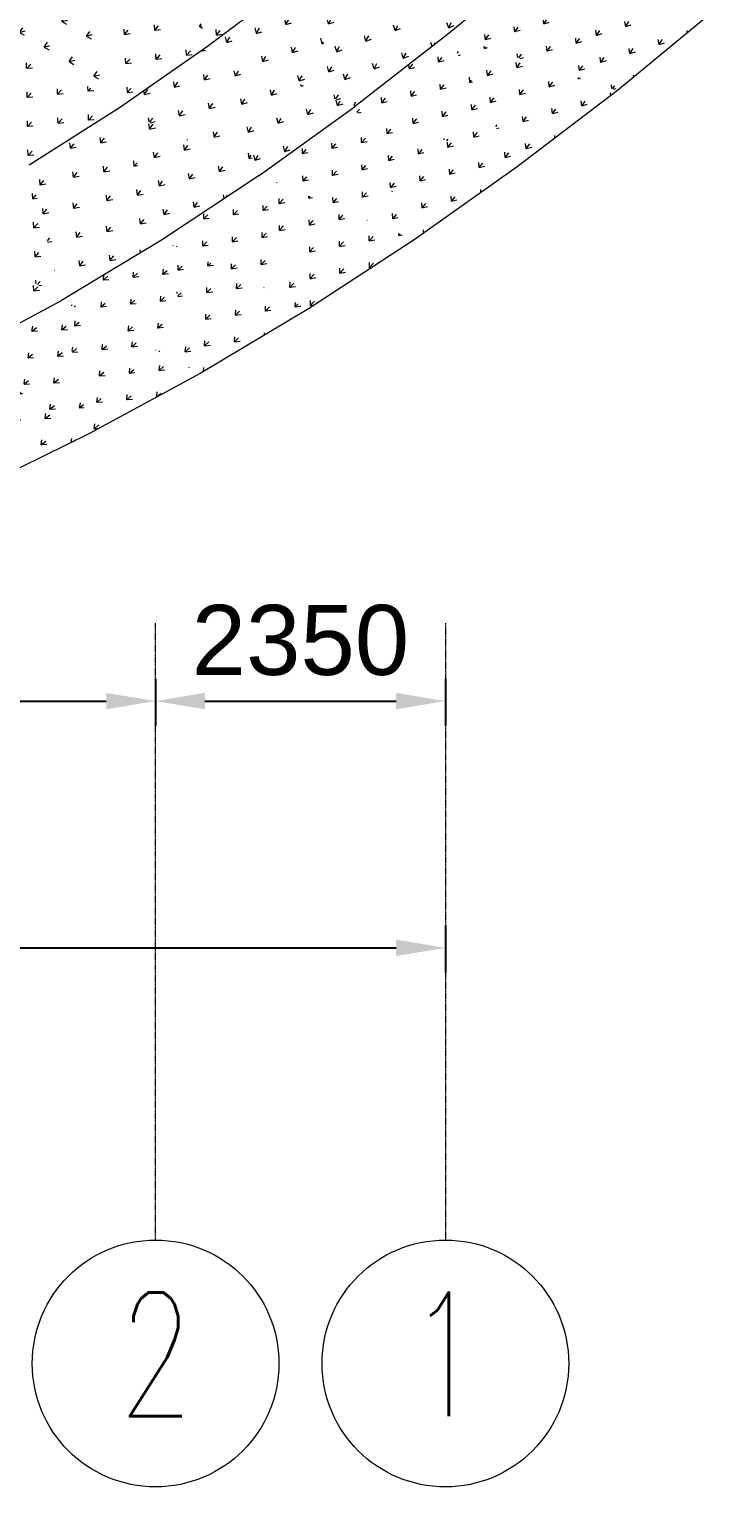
# Model space of a CAD drawing. Header units: millimetres. Extents: x 12827 to 178996, y -27589 to 73652.
# Drawn here: x 84964 to 90525, y -27589 to -15775 of the extents above; entities that cross this region are included whole.
import ezdxf

# ---------------------------------------------------------------- set-up
doc = ezdxf.new("R2010")
doc.units = ezdxf.units.MM
doc.linetypes.add('Grid Line__1_200_', pattern=[10.5, 6, -1.5, 1.5, -1.5])
for name, color, linetype, lineweight in [('A-ANNO-DIMS', 211, 'Continuous', 5), ('A-ANNO-NOTE', 131, 'Continuous', 25), ('A-FLOR', 192, 'Continuous', 9), ('A-FLOR-PATT', 8, 'Continuous', 9), ('S-GRID', 1, 'Continuous', 5), ('S-GRID-IDEN', 1, 'Continuous', 25)]:
    doc.layers.add(name, color=color, linetype=linetype, lineweight=lineweight)
doc.styles.add('RomanS', font='romans__.ttf', dxfattribs={"width": 0.7, "height": 1003.164557})
doc.styles.add('Swis721 BT_3', font='swiss.ttf', dxfattribs={"height": 567.642527})
doc.dimstyles.new('DLN_3mm', dxfattribs={"dimscale": 304.8, "dimtxt": 600, "dimasz": 1.312336, "dimexe": 0.656168, "dimexo": 0.0625, "dimgap": 0.656168, "dimtad": 1, "dimdec": 0, "dimzin": 0, "dimdsep": 46, "dimtxsty": 'Swis721 BT_3', "dimsah": 1, "dimcen": 0.09, "dimadec": 0, "dimazin": 0, "dimtfac": 1, "dimtdec": 4, "dimtix": 1, "dimtmove": 0, "dimatfit": 3, "dimfxl": 0.656168, "dimfxlon": 1, "dimtvp": 1, "dimtolj": 1, "dimtzin": 0, "dimarcsym": 2})

# ---------------------------------------------------------------- blocks, each defined once
blk = doc.blocks.new('Grid - Bubble - 10mm-1724413-Copy of 1_F')
at = {"layer": 'A-ANNO-NOTE', "lineweight": 5}
blk.add_circle((0, 0), 5, dxfattribs=at)
blk = doc.blocks.new('DIMBLOCK15-Copy of 1_F')
at = {"layer": 'A-ANNO-DIMS', "color": 0, "lineweight": -2, "transparency": 16777216}
for p, q in [((40689, -23040), (40689, -23421)), ((88339, -23040), (88339, -23421)), ((41089, -23221), (87939, -23221))]:
    blk.add_line(p, q, dxfattribs=at)
at = {"layer": 'A-ANNO-DIMS', "color": 0, "transparency": 16777216}
for points in [[(41089, -23154), (41089, -23287), (40689, -23221)], [(87939, -23154), (87939, -23287), (88339, -23221)]]:
    blk.add_solid(points, dxfattribs=at)
at = {"layer": 'Defpoints', "color": 0, "transparency": 16777216}
for p in [(40689, -23021), (88339, -23021), (88339, -23221)]:
    blk.add_point(p, dxfattribs=at)
at = {"layer": 'A-ANNO-DIMS', "color": 0, "transparency": 16777216, "insert": (64514, -22729), "char_height": 567.6, "width": 2628.57, "attachment_point": 5, "style": 'Swis721 BT_3'}
blk.add_mtext('\\A1;47650', dxfattribs=at)
blk = doc.blocks.new('DIMBLOCK17-Copy of 1_F')
at = {"layer": 'A-ANNO-DIMS', "color": 0, "lineweight": -2, "transparency": 16777216}
for p, q in [((75939, -21040), (75939, -21421)), ((85989, -21040), (85989, -21421)), ((76339, -21221), (85589, -21221))]:
    blk.add_line(p, q, dxfattribs=at)
at = {"layer": 'A-ANNO-DIMS', "color": 0, "transparency": 16777216}
for points in [[(76339, -21154), (76339, -21287), (75939, -21221)], [(85589, -21154), (85589, -21287), (85989, -21221)]]:
    blk.add_solid(points, dxfattribs=at)
at = {"layer": 'Defpoints', "color": 0, "transparency": 16777216}
for p in [(75939, -21021), (85989, -21021), (85989, -21221)]:
    blk.add_point(p, dxfattribs=at)
at = {"layer": 'A-ANNO-DIMS', "color": 0, "transparency": 16777216, "insert": (80964, -20729), "char_height": 567.6, "width": 2628.57, "attachment_point": 5, "style": 'Swis721 BT_3'}
blk.add_mtext('\\A1;10050', dxfattribs=at)
blk = doc.blocks.new('DIMBLOCK18-Copy of 1_F')
at = {"layer": 'A-ANNO-DIMS', "color": 0, "lineweight": -2, "transparency": 16777216}
for p, q in [((85989, -21040), (85989, -21421)), ((88339, -21040), (88339, -21421)), ((86389, -21221), (87939, -21221))]:
    blk.add_line(p, q, dxfattribs=at)
at = {"layer": 'A-ANNO-DIMS', "color": 0, "transparency": 16777216}
for points in [[(86389, -21154), (86389, -21287), (85989, -21221)], [(87939, -21154), (87939, -21287), (88339, -21221)]]:
    blk.add_solid(points, dxfattribs=at)
at = {"layer": 'Defpoints', "color": 0, "transparency": 16777216}
for p in [(85989, -21021), (88339, -21021), (88339, -21221)]:
    blk.add_point(p, dxfattribs=at)
at = {"layer": 'A-ANNO-DIMS', "color": 0, "transparency": 16777216, "insert": (87164, -20729), "char_height": 567.6, "width": 2102.86, "attachment_point": 5, "style": 'Swis721 BT_3'}
blk.add_mtext('\\A1;2350', dxfattribs=at)

msp = doc.modelspace()

# ---------------------------------------------------------------- hatches: boundary and pattern name
at = {"layer": 'A-FLOR-PATT'}
h = msp.add_hatch(dxfattribs=at)
h.set_pattern_fill('FP_477', color=256, style=0, pattern_type=2)
h.set_pattern_definition([(16.571, (-8080.57, -1780.02), (133.69152, 212.20683), [46.989, -307.425]), (331.656, (-8080.57, -1780.02), (133.6894, 212.20803), [43.887, -190.178]), (57.789, (-8080.57, -1780.02), (-206.00277, 111.1269), [47.027, -203.782])])
h.paths.add_polyline_path([(86411.38552, -15912.51355), (86093.15829, -14791.83491), (85431.36504, -15299.9258), (86093.15829, -15713.59719)], flags=0)
h = msp.add_hatch(dxfattribs=at)
h.set_pattern_fill('FP_479', color=256, style=0, pattern_type=2)
h.set_pattern_definition([(50.787, (-20319.66, -46245.06), (-19.3144, 235.9427), [47.342, -309.734]), (9.434, (-20319.66, -46245.06), (-19.314, 235.94333), [46.579, -201.841]), (94.68, (-20319.66, -46245.06), (-245.05965, -40.72033), [44.387, -192.345])])
h.paths.add_polyline_path([(86411.38552, -15912.51355), (87109.41754, -15386.07916), (86093.15829, -14791.83491), (86277.29142, -15440.28371)], flags=0)
h = msp.add_hatch(dxfattribs=at)
h.set_pattern_fill('FP_313', color=256, style=0, pattern_type=2)
h.set_pattern_definition([(61.386, (-19356.9, -59152.61), (-66.7127, 225.14044), [46.948, -307.158]), (19.938, (-19356.9, -59152.61), (-66.7112, 225.1407), [47.131, -204.233]), (106.505, (-19356.9, -59152.61), (-236.29786, -85.7159), [44.028, -190.788])])
h.paths.add_polyline_path([(88357.77805, -15818.34584), (87791.87257, -14834.7542), (87109.41754, -15386.07916), (87265.95707, -15440.28371)], flags=0)
h = msp.add_hatch(dxfattribs=at)
h.set_pattern_fill('FP_315', color=256, style=0, pattern_type=2)
h.set_pattern_definition([(64.28, (-17898.46, -62998.62), (-78.99812, 220.41565), [46.812, -306.265]), (22.813, (-17898.46, -62998.62), (-78.9972, 220.4158), [47.237, -204.694]), (109.718, (-17898.46, -62998.62), (-232.2239, -97.6808), [43.902, -190.242])])
h.paths.add_polyline_path([(88357.77805, -15818.34584), (89096.47764, -15209.11896), (87791.87257, -14834.7542), (88140.26153, -15440.28371)], flags=0)
h = msp.add_hatch(dxfattribs=at)
h.set_pattern_fill('FP_141', color=256, style=0, pattern_type=2)
h.set_pattern_definition([(53.603, (-5101.09, -57595.91), (-26.19038, 221.10357), [47.035, -307.723]), (15.232, (-5101.09, -57595.9), (-26.1914, 221.1042), [45.996, -199.317]), (96.755, (-5101.09, -57595.9), (-236.6955, -64.44747), [41.747, -180.903])])
h.paths.add_polyline_path([(89734.92876, -16270.92478), (89096.47764, -15209.11896), (88357.77805, -15818.34584), (89096.47764, -16061.10786)], flags=0)
h = msp.add_hatch(dxfattribs=at)
h.set_pattern_fill('FP_140', color=256, style=0, pattern_type=2)
h.set_pattern_definition([(55.403, (-4440.07, -60333.44), (-34.90567, 218.5324), [46.873, -306.667]), (17.099, (-4440.07, -60333.44), (-34.9056, 218.53247), [46.227, -200.317]), (99.075, (-4440.07, -60333.44), (-235.64613, -72.4892), [41.494, -179.808])])
h.paths.add_polyline_path([(89734.92876, -16270.92478), (90524.55317, -15622.06353), (89096.47764, -15209.11896), (89462.79847, -15818.34584)], flags=0)
h = msp.add_hatch(dxfattribs=at)
h.set_pattern_fill('FP_476', color=256, style=0, pattern_type=2)
h.set_pattern_definition([(14.425, (-6665.9, 270.82), (141.8769, 206.5406), [46.994, -307.454]), (329.582, (-6665.9, 270.82), (141.87704, 206.5403), [43.789, -189.753]), (55.514, (-6665.9, 270.82), (-201.39604, 118.2441), [46.983, -203.593])])
h.paths.add_polyline_path([(85696.61772, -16409.84361), (85431.36504, -15299.9258), (84750.37899, -15774.60917), (85431.36504, -16231.77266)], flags=0)
h = msp.add_hatch(dxfattribs=at)
h.set_pattern_fill('FP_487', color=256, style=0, pattern_type=2)
h.set_pattern_definition([(48.927, (-20642.9, -44018.42), (-11.6274, 235.6251), [47.315, -309.559]), (7.732, (-20642.9, -44018.42), (-11.6286, 235.62474), [46.567, -201.792]), (92.825, (-20642.9, -44018.42), (-246.10136, -33.41185), [44.233, -191.678])])
h.paths.add_polyline_path([(85696.61772, -16409.84361), (86411.38552, -15912.51355), (85431.36504, -15299.9258), (85577.76376, -15912.51355)], flags=0)
h = msp.add_hatch(dxfattribs=at)
h.set_pattern_fill('FP_312', color=256, style=0, pattern_type=2)
h.set_pattern_definition([(58.202, (-20764.06, -55194.96), (-53.4174, 228.67336), [47.006, -307.533]), (16.826, (-20764.06, -55194.96), (-53.41424, 228.67433), [47.058, -203.92]), (103.148, (-20764.06, -55194.96), (-240.23365, -72.6518), [44.031, -190.799])])
h.paths.add_polyline_path([(87602.70775, -16403.24382), (87109.41754, -15386.07916), (86411.38552, -15912.51355), (87109.41754, -16200.04738)], flags=0)
h = msp.add_hatch(dxfattribs=at)
h.set_pattern_fill('FP_311', color=256, style=0, pattern_type=2)
h.set_pattern_definition([(61.221, (-19423.49, -59252.17), (-66.43663, 224.4581), [46.872, -306.661]), (19.845, (-19423.49, -59252.17), (-66.4338, 224.4589), [47.171, -204.408]), (106.488, (-19423.49, -59252.17), (-236.63887, -85.4076), [43.891, -190.193])])
h.paths.add_polyline_path([(87602.70775, -16403.24382), (88357.77805, -15818.34584), (87109.41754, -15386.07916), (87135.7049, -15440.28371)], flags=0)
h = msp.add_hatch(dxfattribs=at)
h.set_pattern_fill('FP_467', color=256, style=0, pattern_type=2)
h.set_pattern_definition([(46.956, (-21074.7, -41655), (-3.6754, 235.06937), [47.281, -309.332]), (5.905, (-21074.7, -41655), (-3.67726, 235.069), [46.575, -201.827]), (90.896, (-21074.7, -41655), (-247.0846, -25.5549), [44.081, -191.017])])
h.paths.add_polyline_path([(84963.95531, -16873.85561), (85696.61772, -16409.84361), (84750.37899, -15774.60917), (84873.80084, -16409.84361)], flags=0)
h = msp.add_hatch(dxfattribs=at)
h.set_pattern_fill('FP_142', color=256, style=0, pattern_type=2)
h.set_pattern_definition([(51.175, (-5571.53, -55119.98), (-15.73267, 221.28656), [47.06, -307.887]), (13.053, (-5571.53, -55119.98), (-15.73256, 221.28646), [45.859, -198.724]), (94.067, (-5571.53, -55119.98), (-238.2641, -55.2415), [41.596, -180.249])])
h.paths.add_polyline_path([(88921.46635, -16891.68256), (88357.77805, -15818.34584), (87602.70775, -16403.24382), (88481.33626, -16728.6682)], flags=0)
h = msp.add_hatch(dxfattribs=at)
h.set_pattern_fill('FP_139', color=256, style=0, pattern_type=2)
h.set_pattern_definition([(53.05, (-5265.13, -58026.97), (-25.29085, 218.71677), [46.862, -306.596]), (15.01, (-5265.13, -58026.97), (-25.29076, 218.71647), [46.155, -200.005]), (96.596, (-5265.13, -58026.97), (-237.7606, -63.75303), [41.283, -178.891])])
h.paths.add_polyline_path([(88921.46635, -16891.68256), (89734.92876, -16270.92478), (88357.77805, -15818.34584), (88664.95113, -16403.24382)], flags=0)
h = msp.add_hatch(dxfattribs=at)
h.set_pattern_fill('FP_308', color=256, style=0, pattern_type=2)
h.set_pattern_definition([(54.871, (-22070.36, -51012.07), (-39.39715, 231.535), [47.056, -307.865]), (13.555, (-22070.36, -51012.07), (-39.3942, 231.53516), [46.989, -203.618]), (99.656, (-22070.36, -51012.07), (-243.6266, -58.7362), [44.037, -190.826])])
h.paths.add_polyline_path([(86830.00031, -16959.84031), (86411.38552, -15912.51355), (85696.61772, -16409.84361), (86753.54331, -16922.73802)], flags=0)
h = msp.add_hatch(dxfattribs=at)
h.set_pattern_fill('FP_310', color=256, style=0, pattern_type=2)
h.set_pattern_definition([(58.019, (-20867.36, -55285.12), (-53.13199, 227.93716), [46.928, -307.024]), (16.724, (-20867.36, -55285.12), (-53.13094, 227.93723), [47.105, -204.12]), (103.121, (-20867.36, -55285.12), (-240.5984, -72.2922), [43.884, -190.164])])
h.paths.add_polyline_path([(86830.00031, -16959.84031), (87602.70775, -16403.24382), (86411.38552, -15912.51355)], flags=0)
h = msp.add_hatch(dxfattribs=at)
h.set_pattern_fill('FP_309', color=256, style=0, pattern_type=2)
h.set_pattern_definition([(51.395, (-23247.13, -46596.44), (-24.70701, 233.62741), [47.101, -308.154]), (10.124, (-23247.13, -46596.44), (-24.7064, 233.6268), [46.925, -203.34]), (96.037, (-23247.13, -46596.44), (-246.3676, -43.9926), [44.049, -190.881])])
h.paths.add_polyline_path([(86038.38932, -17484.16276), (85696.61772, -16409.84361), (84963.95531, -16873.85561), (85739.45619, -17314.36078)], flags=0)
h = msp.add_hatch(dxfattribs=at)
h.set_pattern_fill('FP_320', color=256, style=0, pattern_type=2)
h.set_pattern_definition([(54.675, (-22206.84, -51084.81), (-39.118, 230.76105), [46.979, -307.358]), (13.446, (-22206.84, -51084.8), (-39.1169, 230.7615), [47.04, -203.838]), (99.621, (-22206.84, -51084.8), (-244.00114, -58.33645), [43.885, -190.168])])
h.paths.add_polyline_path([(86038.38932, -17484.16276), (86830.00031, -16959.84031), (85696.61772, -16409.84361)], flags=0)
h = msp.add_hatch(dxfattribs=at)
h.set_pattern_fill('FP_136', color=256, style=0, pattern_type=2)
h.set_pattern_definition([(48.529, (-5877.39, -52558.96), (-4.36971, 220.75776), [47.079, -308.016]), (10.713, (-5877.4, -52558.96), (-4.3718, 220.758), [45.708, -198.068]), (91.134, (-5877.4, -52558.96), (-239.52813, -45.3133), [41.4, -179.401])])
h.paths.add_polyline_path([(88085.44167, -17482.23144), (87602.70775, -16403.24382), (86830.00031, -16959.84031), (87602.70775, -17281.36509)], flags=0)
h = msp.add_hatch(dxfattribs=at)
h.set_pattern_fill('FP_138', color=256, style=0, pattern_type=2)
h.set_pattern_definition([(50.498, (-5811.8, -55608.66), (-14.71351, 218.37587), [46.859, -306.573]), (12.781, (-5811.8, -55608.66), (-14.7167, 218.37503), [46.053, -199.564]), (93.855, (-5811.8, -55608.66), (-239.5329, -54.33514), [41.038, -177.832])])
h.paths.add_polyline_path([(88085.44167, -17482.23144), (88921.46635, -16891.68256), (87602.70775, -16403.24382), (87851.72637, -16959.84031)], flags=0)
h = msp.add_hatch(dxfattribs=at)
h.set_pattern_fill('FP_302', color=256, style=0, pattern_type=2)
h.set_pattern_definition([(47.781, (-24287.26, -41925.28), (-9.4255, 234.90264), [47.141, -308.417]), (6.528, (-24287.26, -41925.28), (-9.42687, 234.9023), [46.869, -203.1]), (92.298, (-24287.26, -41925.28), (-248.34825, -28.41785), [44.08, -191.012])])
h.paths.add_polyline_path([(85227.346, -17973.46133), (84963.95531, -16873.85561), (84212.35948, -17300.63985), (85116.97619, -17900.29861)], flags=0)
h = msp.add_hatch(dxfattribs=at)
h.set_pattern_fill('FP_298', color=256, style=0, pattern_type=2)
h.set_pattern_definition([(51.204, (-23411.1, -46633.12), (-24.45928, 232.88967), [47.031, -307.697]), (10.017, (-23411.1, -46633.12), (-24.4578, 232.88993), [46.975, -203.558]), (95.995, (-23411.1, -46633.12), (-246.71506, -43.57665), [43.907, -190.263])])
h.paths.add_polyline_path([(85227.346, -17973.46133), (86038.38932, -17484.16276), (84963.95531, -16873.85561), (85116.97619, -17512.68849)], flags=0)
h = msp.add_hatch(dxfattribs=at)
h.set_pattern_fill('FP_137', color=256, style=0, pattern_type=2)
h.set_pattern_definition([(45.694, (-6147.11, -49885.01), (7.6566, 219.48943), [47.094, -308.113]), (8.213, (-6147.11, -49885.01), (7.65564, 219.48976), [45.552, -197.392]), (88.002, (-6147.11, -49885.01), (-240.4521, -34.70283), [41.179, -178.444])])
h.paths.add_polyline_path([(87228.13047, -18040.46598), (86830.00031, -16959.84031), (86038.38932, -17484.16276), (86830.00031, -17854.30692)], flags=0)
h = msp.add_hatch(dxfattribs=at)
h.set_pattern_fill('FP_150', color=256, style=0, pattern_type=2)
h.set_pattern_definition([(47.767, (-6195.3, -53052.37), (-3.31636, 217.4963), [46.866, -306.616]), (10.402, (-6195.3, -53052.37), (-3.3122, 217.4965), [45.925, -199.009]), (90.873, (-6195.3, -53052.37), (-240.90814, -44.22564), [40.785, -176.736])])
h.paths.add_polyline_path([(87228.13047, -18040.46598), (88085.44167, -17482.23144), (86830.00031, -16959.84031), (87023.17412, -17484.16276)], flags=0)
h = msp.add_hatch(dxfattribs=at)
h.set_pattern_fill('FP_295', color=256, style=0, pattern_type=2)
h.set_pattern_definition([(47.566, (-24469.14, -41943.23), (-9.1722, 234.0921), [47.068, -307.939]), (6.406, (-24469.14, -41943.23), (-9.17363, 234.0921), [46.926, -203.346]), (92.244, (-24469.14, -41943.23), (-248.7104, -27.9227), [43.926, -190.346])])
h.paths.add_polyline_path([(84393.79017, -18420.91427), (85227.346, -17973.46133), (84212.35948, -17300.63985)], flags=0)
h = msp.add_hatch(dxfattribs=at)
h.set_pattern_fill('FP_133', color=256, style=0, pattern_type=2)
h.set_pattern_definition([(42.735, (-6433.92, -47074.33), (20.0197, 217.54595), [47.108, -308.205]), (5.588, (-6433.92, -47074.33), (20.0167, 217.54593), [45.395, -196.714]), (84.742, (-6433.92, -47074.33), (-240.95903, -23.57154), [40.962, -177.503])])
h.paths.add_polyline_path([(86350.80847, -18564.28074), (86038.38932, -17484.16276), (85227.346, -17973.46133), (86252.21715, -18512.4324)], flags=0)
h = msp.add_hatch(dxfattribs=at)
h.set_pattern_fill('FP_132', color=256, style=0, pattern_type=2)
h.set_pattern_definition([(44.891, (-6527.09, -50328.92), (8.67648, 216.09198), [46.883, -306.732]), (7.881, (-6527.1, -50328.92), (8.6752, 216.0925), [45.778, -198.37]), (87.701, (-6527.1, -50328.92), (-241.8425, -33.4756), [40.55, -175.717])])
h.paths.add_polyline_path([(86350.80847, -18564.28074), (87228.13047, -18040.46598), (86038.38932, -17484.16276), (86335.81158, -18512.4324)], flags=0)
h = msp.add_hatch(dxfattribs=at)
h.set_pattern_fill('FP_134', color=256, style=0, pattern_type=2)
h.set_pattern_definition([(39.66, (-7030.02, -44088.68), (32.1738, 214.80978), [47.098, -308.14]), (2.827, (-7030.02, -44088.68), (32.1726, 214.8102), [45.3, -196.298]), (81.482, (-7030.02, -44088.68), (-241.30366, -11.9155), [40.726, -176.48])])
h.paths.add_polyline_path([(85454.75145, -19051.57372), (85227.346, -17973.46133), (84393.79017, -18420.91427), (84547.75154, -18512.4324)], flags=0)
h = msp.add_hatch(dxfattribs=at)
h.set_pattern_fill('FP_131', color=256, style=0, pattern_type=2)
h.set_pattern_definition([(41.921, (-6852.99, -47436.82), (20.9657, 214.15055), [46.909, -306.901]), (5.243, (-6852.99, -47436.82), (20.96363, 214.15064), [45.621, -197.689]), (84.409, (-6853, -47436.82), (-242.29184, -22.2341), [40.345, -174.829])])
h.paths.add_polyline_path([(85454.75145, -19051.57372), (86350.80847, -18564.28074), (85227.346, -17973.46133), (85341.03077, -18512.4324)], flags=0)
h = msp.add_hatch(dxfattribs=at)
h.set_pattern_fill('FP_135', color=256, style=0, pattern_type=2)
h.set_pattern_definition([(38.986, (-7404.77, -44287.49), (32.88946, 212.05304), [46.944, -307.127]), (2.53, (-7404.77, -44287.49), (32.8865, 212.0534), [45.481, -197.085]), (81.184, (-7404.77, -44287.49), (-242.32973, -10.7056), [40.235, -174.353])])
h.paths.add_polyline_path([(84541.24484, -19501.32371), (85454.75145, -19051.57372), (84393.79017, -18420.91427), (84406.2806, -18512.4324)], flags=0)

# ---------------------------------------------------------------- linework, layer by layer
at = {"layer": 'A-FLOR'}
for p, q in [((89096.47764, -15209.11896), (88357.77805, -15818.34584)), ((86411.38552, -15912.51355), (87109.41754, -15386.07916)), ((90524.55317, -15622.06353), (89734.92876, -16270.92478)), ((88357.77805, -15818.34584), (87602.70775, -16403.24382)), ((85696.61772, -16409.84361), (86411.38552, -15912.51355)), ((89734.92876, -16270.92478), (88921.46635, -16891.68256)), ((84963.95531, -16873.85561), (85696.61772, -16409.84361)), ((86830.00031, -16959.84031), (87602.70775, -16403.24382)), ((88921.46635, -16891.68256), (88085.44167, -17482.23144)), ((86830.00031, -16959.84031), (86038.38932, -17484.16276)), ((86038.38932, -17484.16276), (85227.346, -17973.46133)), ((88085.44167, -17482.23144), (87228.13047, -18040.46598)), ((84393.79017, -18420.91427), (85227.346, -17973.46133)), ((87228.13047, -18040.46598), (86350.80847, -18564.28074)), ((86350.80847, -18564.28074), (85454.75145, -19051.57372)), ((85454.75145, -19051.57372), (84541.24484, -19501.32371))]:
    msp.add_line(p, q, dxfattribs=at)
at = {"layer": 'S-GRID', "linetype": 'Grid Line__1_200_'}
for p, q in [((85989.29296, -25589.39423), (85989.29296, -20589.39423)), ((88339.29296, -20589.39423), (88339.29296, -25589.39423))]:
    msp.add_line(p, q, dxfattribs=at)

# ---------------------------------------------------------------- block references
at = {"layer": 'S-GRID-IDEN', "lineweight": 5, "xscale": 199.9999999999999, "yscale": 199.9999999999999, "zscale": 199.9999999999999}
msp.add_blockref('Grid - Bubble - 10mm-1724413-Copy of 1_F', (85989.29296, -26589.39423), dxfattribs=at)
at = {"layer": 'S-GRID-IDEN', "lineweight": 5, "xscale": 199.9999999999999, "yscale": 199.9999999999999, "zscale": 199.9999999999999, "rotation": 180}
msp.add_blockref('Grid - Bubble - 10mm-1724413-Copy of 1_F', (88339.29296, -26589.39423), dxfattribs=at)

# ---------------------------------------------------------------- texts
at = {"layer": 'S-GRID-IDEN', "lineweight": 5, "char_height": 1003.164557, "width": 792, "attachment_point": 2, "line_spacing_factor": 0.964689, "style": 'RomanS'}
for s, insert in [('\\fRomanS|b0|i0|c134|p2|;\\W.7;2', (85991.97851, -26014.49309)), ('\\fRomanS|b0|i0|c134|p2|;\\W.7;1', (88336.60742, -26012.80495))]:
    msp.add_mtext(s, dxfattribs=dict(at, insert=insert))

# ---------------------------------------------------------------- dimensions: what is measured, and where the dimension line sits
at = {"layer": 'A-ANNO-DIMS'}
for base, p1, p2, override, picture, middle in [((85989.29296, -21220.6954), (75939.29297, -21020.6954), (85989.29296, -21020.6954), {"dimpost": '<>', "dimfxl": 10049.999992}, 'DIMBLOCK17-Copy of 1_F', (80964.29297, -20728.97415)), ((88339.29296, -21220.6954), (85989.29296, -21020.6954), (88339.29296, -21020.6954), {"dimpost": '<>', "dimfxl": 2350.000001}, 'DIMBLOCK18-Copy of 1_F', (87164.29296, -20728.97415)), ((88339.29296, -23220.6954), (40689.29296, -23020.6954), (88339.29296, -23020.6954), {"dimpost": '<>', "dimfxl": 47650}, 'DIMBLOCK15-Copy of 1_F', (64514.29296, -22728.97415))]:
    dim = msp.add_linear_dim(base=base, p1=p1, p2=p2, dimstyle='DLN_3mm', override=override, dxfattribs=at)
    dim.commit()
    dim.dimension.update_dxf_attribs({"geometry": picture, "text_midpoint": middle})

doc.saveas('drawing.dxf')
